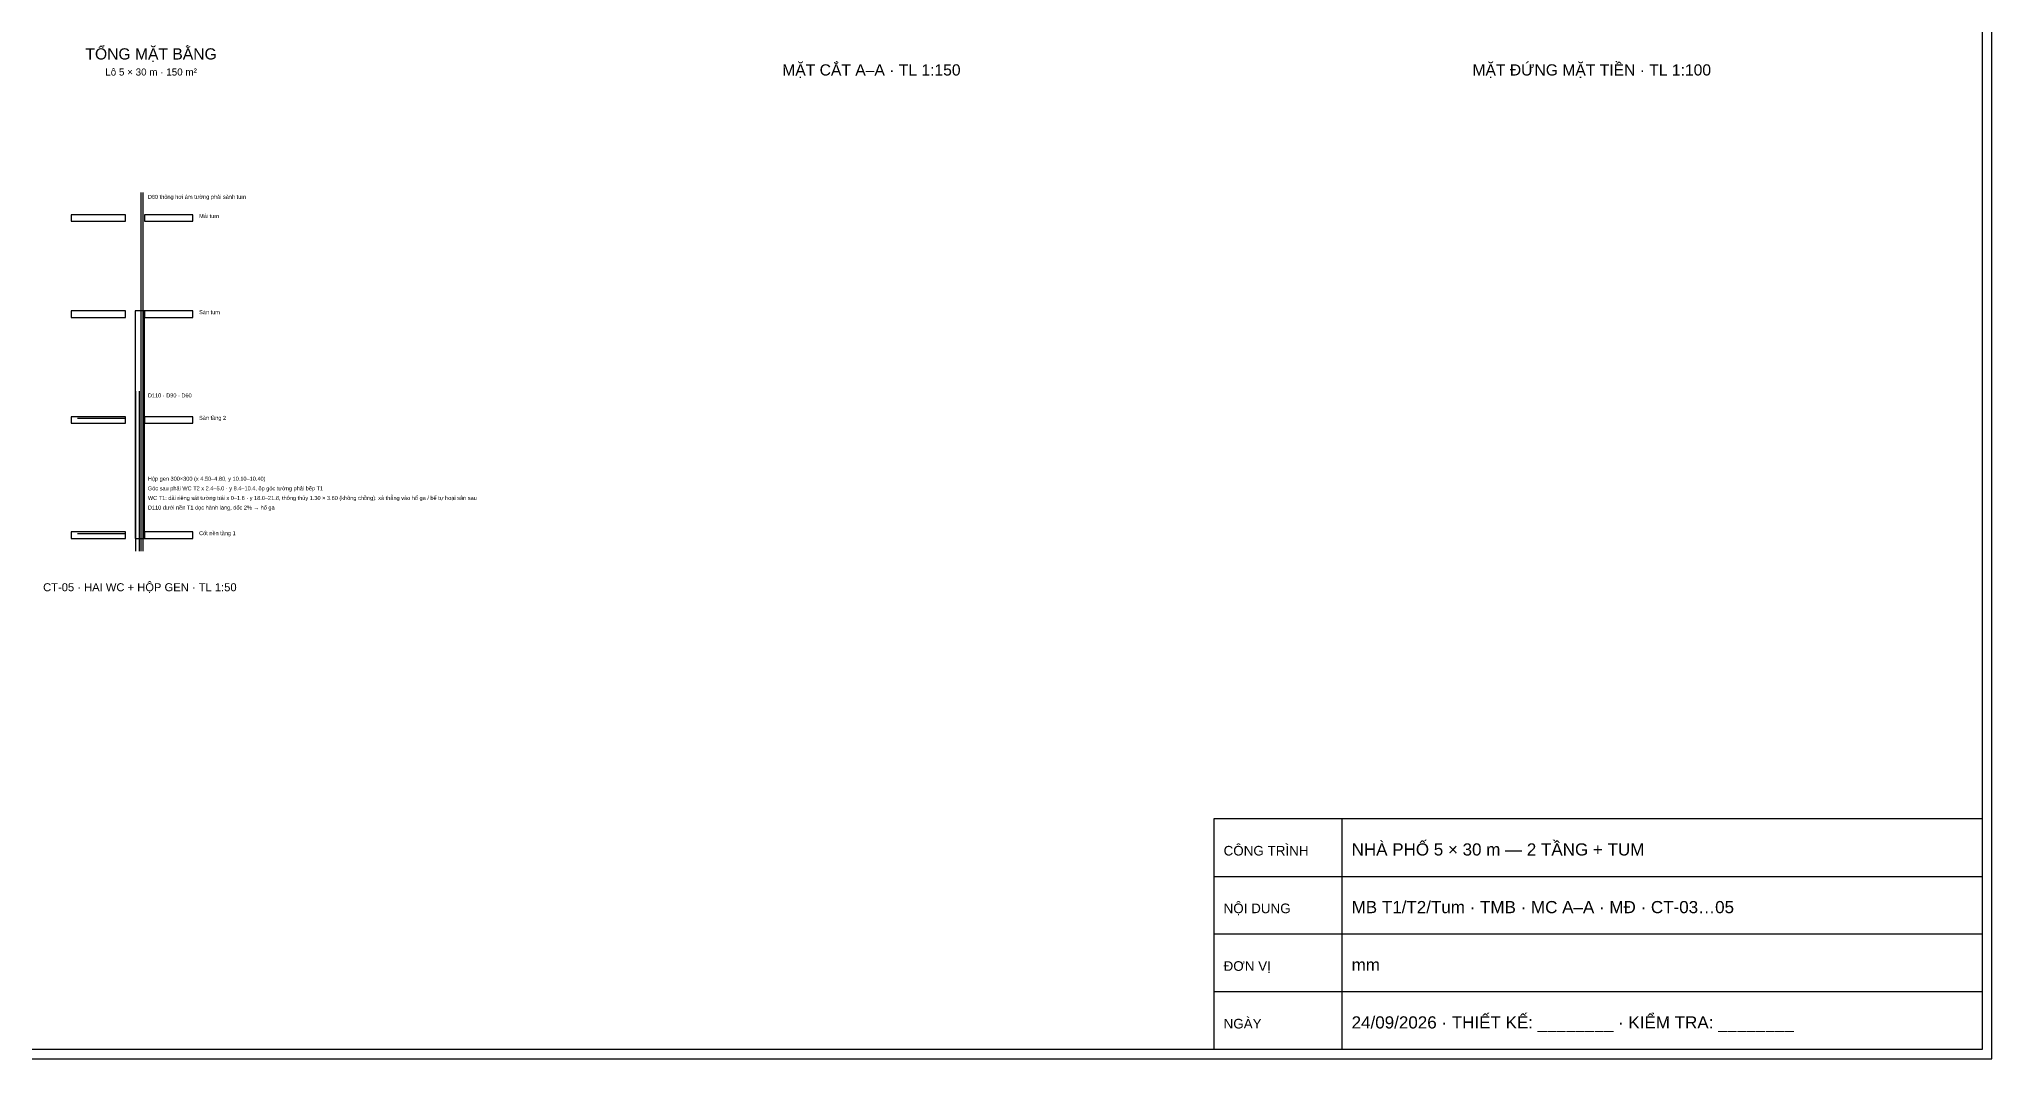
# Model space of a CAD drawing. Header units: millimetres. Extents: x -6000 to 90000, y -33000 to 33000.
# Drawn here: x 29001 to 90000, y -33000 to -1162 of the extents above; entities that cross this region are included whole.
import ezdxf
from ezdxf.enums import TextEntityAlignment as Align

# ---------------------------------------------------------------- set-up
doc = ezdxf.new("R2010")
doc.units = ezdxf.units.MM
for name, color, linetype in [('FRAME', 7, 'CONTINUOUS'), ('GLASS', 5, 'CONTINUOUS'), ('TEXT', 7, 'CONTINUOUS'), ('WALL', 7, 'CONTINUOUS')]:
    doc.layers.add(name, color=color, linetype=linetype)
doc.styles.get("Standard").update_dxf_attribs({"font": 'arial.ttf'})

msp = doc.modelspace()

# ---------------------------------------------------------------- linework, layer by layer
at = {"layer": 'FRAME'}
for p, q in [((90000, -33000), (90000, 33000)), ((89700, -32700), (89700, 32700)), ((89700, -25500), (65700, -25500)), ((65700, -25500), (65700, -32700)), ((69700, -32700), (69700, -25500)), ((89700, -32700), (89700, -25500)), ((65700, -27300), (89700, -27300)), ((65700, -29100), (89700, -29100)), ((65700, -30900), (89700, -30900)), ((-5700, -32700), (89700, -32700)), ((65700, -32700), (89700, -32700)), ((-6000, -33000), (90000, -33000))]:
    msp.add_line(p, q, dxfattribs=at)
at = {"layer": 'GLASS'}
for p, q in [((32190, -17150), (32190, -5950)), ((32250, -17150), (32250, -5950)), ((32025, -17150), (32025, -12150)), ((32135, -17150), (32135, -12150))]:
    msp.add_line(p, q, dxfattribs=at)
at = {"layer": 'WALL'}
for p, q in [((31700, -6650), (30000, -6650)), ((30000, -6650), (30000, -6850)), ((31700, -6850), (31700, -6650)), ((33800, -6650), (32300, -6650)), ((32300, -6650), (32300, -6850)), ((33800, -6850), (33800, -6650)), ((30000, -6850), (31700, -6850)), ((32300, -6850), (33800, -6850)), ((31700, -9650), (30000, -9650)), ((30000, -9650), (30000, -9850)), ((31700, -9850), (31700, -9650)), ((32300, -9650), (32000, -9650)), ((32000, -9650), (32000, -16750)), ((33800, -9650), (32300, -9650)), ((32300, -9650), (32300, -9850)), ((32300, -16750), (32300, -9650)), ((33800, -9850), (33800, -9650)), ((30000, -9850), (31700, -9850)), ((32300, -9850), (33800, -9850)), ((31700, -12950), (30000, -12950)), ((30000, -12950), (30000, -13150)), ((30000, -13150), (31700, -13150)), ((30200, -13000), (31700, -13000)), ((31700, -13150), (31700, -12950)), ((33800, -12950), (32300, -12950)), ((32300, -12950), (32300, -13150)), ((32300, -13150), (33800, -13150)), ((33800, -13150), (33800, -12950)), ((31700, -16550), (30000, -16550)), ((30000, -16550), (30000, -16750)), ((30000, -16750), (31700, -16750)), ((30200, -16600), (31700, -16600)), ((31700, -16750), (31700, -16550)), ((32000, -16750), (32300, -16750)), ((33800, -16550), (32300, -16550)), ((32300, -16550), (32300, -16750)), ((32300, -16750), (33800, -16750)), ((33800, -16750), (33800, -16550))]:
    msp.add_line(p, q, dxfattribs=at)

# ---------------------------------------------------------------- texts
at = {"layer": 'TEXT'}
for s, height, p in [('TỔNG MẶT BẰNG', 350, (32500, -1800)), ('Lô 5 × 30 m · 150 m²', 220, (32500, -2300)), ('MẶT CẮT A–A · TL 1:150', 350, (55000, -2300)), ('MẶT ĐỨNG MẶT TIỀN · TL 1:100', 350, (77500, -2300)), ('CT-05 · HAI WC + HỘP GEN · TL 1:50', 250, (32150, -18400))]:
    msp.add_text(s, height=height, dxfattribs=at).set_placement(p, align=Align.CENTER)
for s, height, p in [('D60 thông hơi âm tường phải sảnh tum', 125, (32400, -6150)), ('Mái tum', 125, (34000, -6750)), ('Sàn tum', 125, (34000, -9750)), ('D110 · D90 · D60', 125, (32400, -12350)), ('Sàn tầng 2', 125, (34000, -13050)), ('Góc sau phải WC T2 x 2.4–5.0 · y 8.4–10.4, ốp góc tường phải bếp T1', 125, (32400, -15250)), ('Hộp gen 300×300 (x 4.50–4.80, y 10.10–10.40)', 125, (32400, -14950)), ('WC T1: dải riêng sát tường trái x 0–1.6 · y 18.0–21.8, thông thủy 1.30 × 3.60 (không chồng): xả thẳng vào hố ga / bể tự hoại sân sau', 125, (32400, -15550)), ('D110 dưới nền T1 dọc hành lang, dốc 2% → hố ga', 125, (32400, -15850)), ('Cốt nền tầng 1', 125, (34000, -16650)), ('NHÀ PHỐ 5 × 30 m — 2 TẦNG + TUM', 380, (70000, -26650)), ('CÔNG TRÌNH', 300, (66000, -26650)), ('MB T1/T2/Tum · TMB · MC A–A · MĐ · CT-03…05', 380, (70000, -28450)), ('NỘI DUNG', 300, (66000, -28450)), ('ĐƠN VỊ', 300, (66000, -30250)), ('mm', 380, (70000, -30250)), ('NGÀY', 300, (66000, -32050)), ('24/09/2026 · THIẾT KẾ: ________ · KIỂM TRA: ________', 380, (70000, -32050))]:
    msp.add_text(s, height=height, dxfattribs=at).set_placement(p)

doc.saveas('drawing.dxf')
